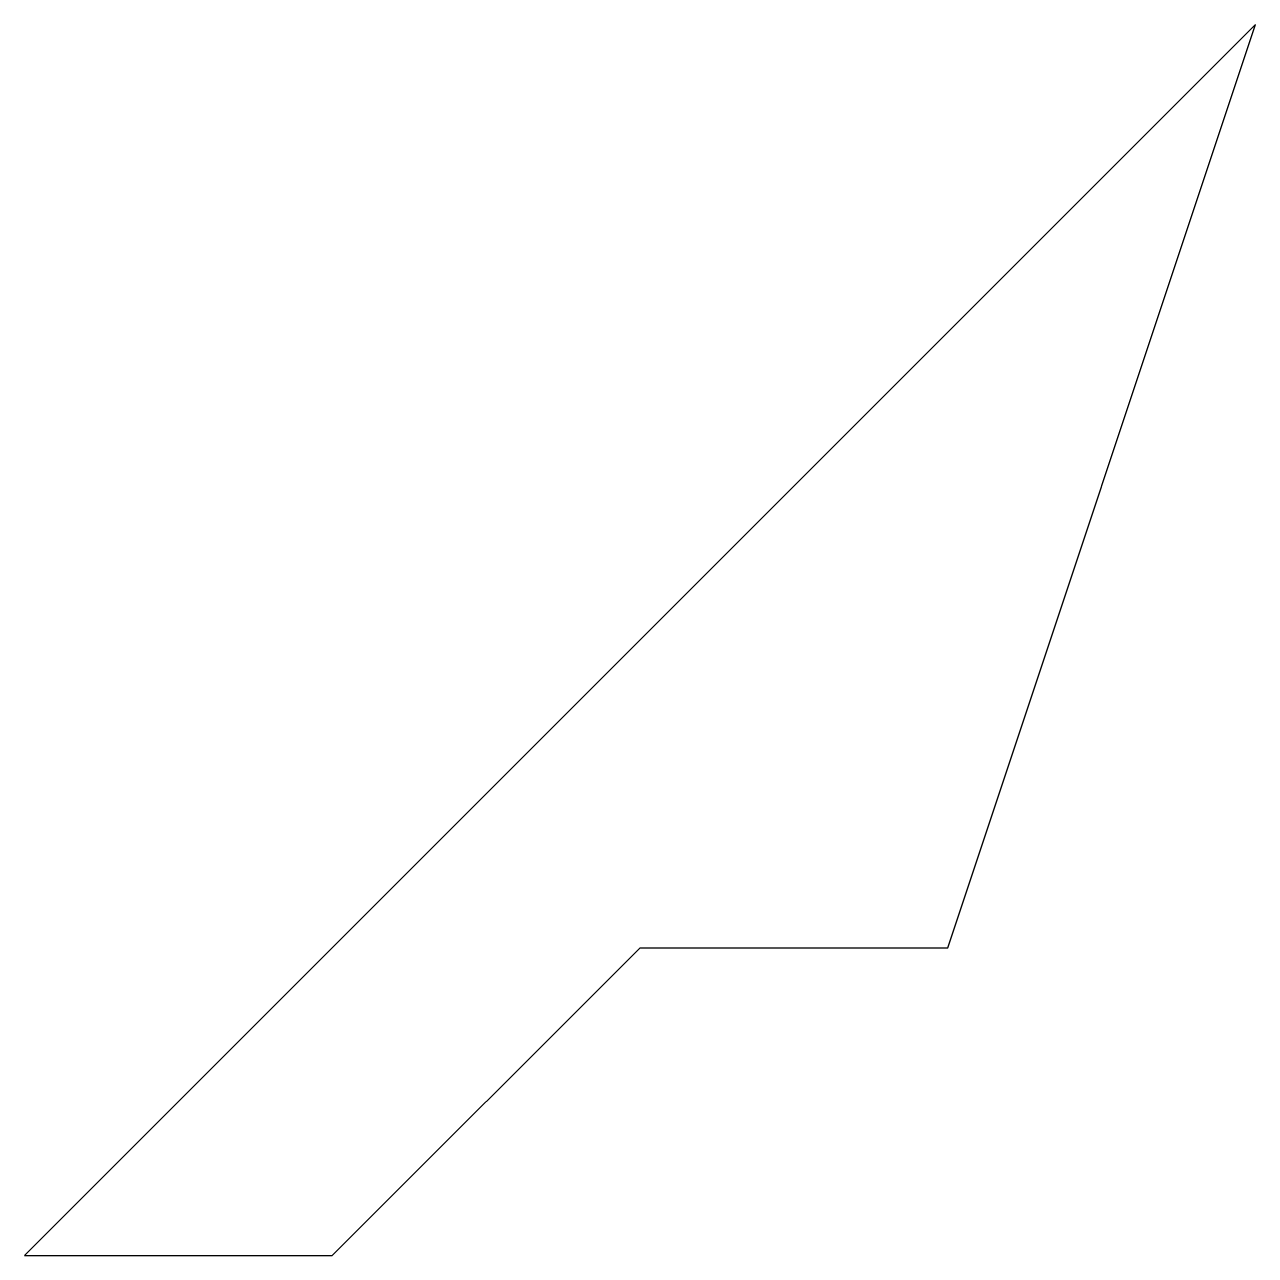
# Model space of a CAD drawing. Extents: x 0 to 4, y 0 to 4.
import ezdxf

# ---------------------------------------------------------------- set-up
doc = ezdxf.new("R2010")
doc.units = 0

msp = doc.modelspace()

# ---------------------------------------------------------------- linework, layer by layer
msp.add_lwpolyline([(0, 0), (1, 0), (2, 1), (3, 1), (4, 4)], close=True)

doc.saveas('drawing.dxf')
